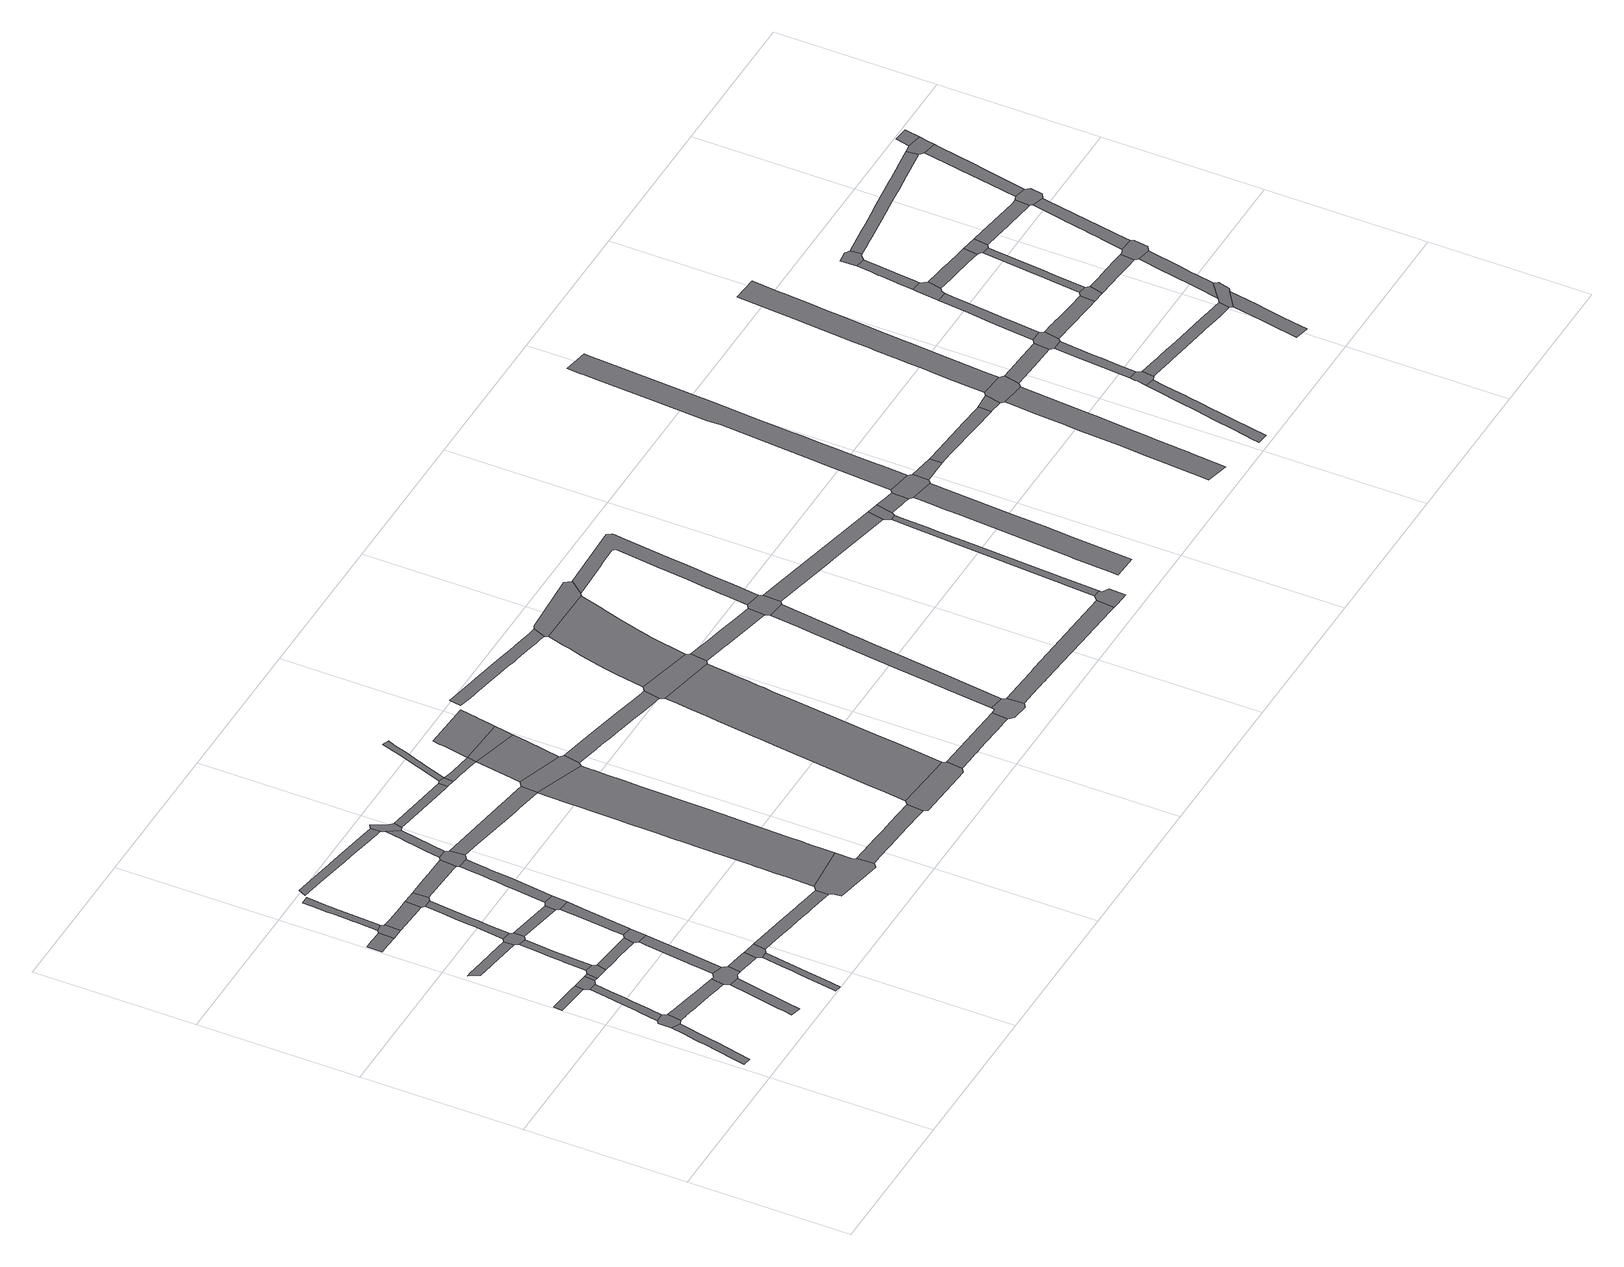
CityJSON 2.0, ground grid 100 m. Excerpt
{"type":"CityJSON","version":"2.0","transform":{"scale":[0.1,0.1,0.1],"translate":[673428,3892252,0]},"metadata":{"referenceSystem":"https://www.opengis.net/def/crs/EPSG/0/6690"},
"CityObjects":{
"road1":{"type":"Road","attributes":{"function":"9","usage":"9","RoadStructureAttribute.widthType":"3","RoadStructureAttribute.width":4.96,"RoadStructureAttribute.sectionType":"1"},"geometry":[{"type":"MultiSurface","lod":"1","boundaries":[[[0,1,2,3,4,5,6,7,8,9,10,11,12,13]]]}]},
"road2":{"type":"Road","attributes":{"function":"9","usage":"9","RoadStructureAttribute.widthType":"9","RoadStructureAttribute.width":-9999,"RoadStructureAttribute.sectionType":"9"},"geometry":[{"type":"MultiSurface","lod":"1","boundaries":[[[14,15,16,17,18,0,13]]]}]},
"road3":{"type":"Road","attributes":{"function":"9","usage":"9","RoadStructureAttribute.widthType":"3","RoadStructureAttribute.width":5.63,"RoadStructureAttribute.sectionType":"1"},"geometry":[{"type":"MultiSurface","lod":"1","boundaries":[[[19,20,21,22,23,24,25,26,27,28]]]}]},
"road4":{"type":"Road","attributes":{"function":"9","usage":"9","RoadStructureAttribute.widthType":"3","RoadStructureAttribute.width":4.64,"RoadStructureAttribute.sectionType":"1"},"geometry":[{"type":"MultiSurface","lod":"1","boundaries":[[[29,30,31,32,33,34,17,16,35,36,37,38,39,40,41]]]}]},
"road5":{"type":"Road","attributes":{"function":"9","usage":"9","RoadStructureAttribute.widthType":"2","RoadStructureAttribute.width":7.92,"RoadStructureAttribute.sectionType":"1"},"geometry":[{"type":"MultiSurface","lod":"1","boundaries":[[[42,43,44,45,46,47,48,49,50,15,14,51,52,53,54,55,56,57,58,59,60]]]}]},
"road6":{"type":"Road","attributes":{"function":"9","usage":"9","RoadStructureAttribute.widthType":"9","RoadStructureAttribute.width":-9999,"RoadStructureAttribute.sectionType":"9"},"geometry":[{"type":"MultiSurface","lod":"1","boundaries":[[[61,62,23,22,29,41,63]]]}]},
"road7":{"type":"Road","attributes":{"function":"9","usage":"9","RoadStructureAttribute.widthType":"3","RoadStructureAttribute.width":5.63,"RoadStructureAttribute.sectionType":"1"},"geometry":[{"type":"MultiSurface","lod":"1","boundaries":[[[64,65,61,63]]]}]},
"road8":{"type":"Road","attributes":{"function":"9","usage":"9","RoadStructureAttribute.widthType":"2","RoadStructureAttribute.width":7.69,"RoadStructureAttribute.sectionType":"1"},"geometry":[{"type":"MultiSurface","lod":"1","boundaries":[[[66,67,68,69,70,71,72,73,74,75,76,77,78,79,80]]]}]},
"road9":{"type":"Road","attributes":{"function":"9","usage":"9","RoadStructureAttribute.widthType":"3","RoadStructureAttribute.width":5.82,"RoadStructureAttribute.sectionType":"1"},"geometry":[{"type":"MultiSurface","lod":"1","boundaries":[[[81,82,83,84,85,86,87,88,89,90,91]]]}]},
"road10":{"type":"Road","attributes":{"function":"9","usage":"9","RoadStructureAttribute.widthType":"9","RoadStructureAttribute.width":-9999,"RoadStructureAttribute.sectionType":"9"},"geometry":[{"type":"MultiSurface","lod":"1","boundaries":[[[92,93,94,65,64,95,96]]]}]},
"road11":{"type":"Road","attributes":{"function":"9","usage":"9","RoadStructureAttribute.widthType":"2","RoadStructureAttribute.width":9.56,"RoadStructureAttribute.sectionType":"1"},"geometry":[{"type":"MultiSurface","lod":"1","boundaries":[[[97,98,99,100,101,102,103,104,105]]]}]},
"road12":{"type":"Road","attributes":{"function":"9","usage":"9","RoadStructureAttribute.widthType":"9","RoadStructureAttribute.width":-9999,"RoadStructureAttribute.sectionType":"9"},"geometry":[{"type":"MultiSurface","lod":"1","boundaries":[[[106,107,108,109,110,60,59,74,73,111,112]]]}]},
"road13":{"type":"Road","attributes":{"function":"9","usage":"9","RoadStructureAttribute.widthType":"3","RoadStructureAttribute.width":4.36,"RoadStructureAttribute.sectionType":"1"},"geometry":[{"type":"MultiSurface","lod":"1","boundaries":[[[113,114,115,116,117,118,94,93,119,120,121,122,123,124,125]]]}]},
"road14":{"type":"Road","attributes":{"function":"9","usage":"9","RoadStructureAttribute.widthType":"9","RoadStructureAttribute.width":-9999,"RoadStructureAttribute.sectionType":"9"},"geometry":[{"type":"MultiSurface","lod":"1","boundaries":[[[104,126,127,128,129,130,105]]]}]},
"road15":{"type":"Road","attributes":{"function":"9","usage":"9","RoadStructureAttribute.widthType":"3","RoadStructureAttribute.width":5.63,"RoadStructureAttribute.sectionType":"1"},"geometry":[{"type":"MultiSurface","lod":"1","boundaries":[[[131,132,133,134,135,92,96]]]}]},
"road16":{"type":"Road","attributes":{"function":"9","usage":"9","RoadStructureAttribute.widthType":"4","RoadStructureAttribute.width":3.72,"RoadStructureAttribute.sectionType":"1"},"geometry":[{"type":"MultiSurface","lod":"1","boundaries":[[[136,137,138,139,140,141,142,143,144,145,146]]]}]},
"road17":{"type":"Road","attributes":{"function":"9","usage":"9","RoadStructureAttribute.widthType":"9","RoadStructureAttribute.width":-9999,"RoadStructureAttribute.sectionType":"9"},"geometry":[{"type":"MultiSurface","lod":"1","boundaries":[[[86,85,125,124,147,148,149,150]]]}]},
"road18":{"type":"Road","attributes":{"function":"9","usage":"9","RoadStructureAttribute.widthType":"2","RoadStructureAttribute.width":7.92,"RoadStructureAttribute.sectionType":"1"},"geometry":[{"type":"MultiSurface","lod":"1","boundaries":[[[151,152,153,154,155,156,106,112]]]}]},
"road19":{"type":"Road","attributes":{"function":"9","usage":"9","RoadStructureAttribute.widthType":"2","RoadStructureAttribute.width":6.78,"RoadStructureAttribute.sectionType":"1"},"geometry":[{"type":"MultiSurface","lod":"1","boundaries":[[[108,157,158,159,160,161,162,163,164,165,166,167,109]]]}]},
"road20":{"type":"Road","attributes":{"function":"9","usage":"9","RoadStructureAttribute.widthType":"3","RoadStructureAttribute.width":4.05,"RoadStructureAttribute.sectionType":"1"},"geometry":[{"type":"MultiSurface","lod":"1","boundaries":[[[168,169,170,171,172,173,174,175,176,177,178,179,180,130,129]]]}]},
"road21":{"type":"Road","attributes":{"function":"9","usage":"9","RoadStructureAttribute.widthType":"2","RoadStructureAttribute.width":9.56,"RoadStructureAttribute.sectionType":"1"},"geometry":[{"type":"MultiSurface","lod":"1","boundaries":[[[181,182,183,128,127,184,185]]]}]},
"road22":{"type":"Road","attributes":{"function":"9","usage":"9","RoadStructureAttribute.widthType":"3","RoadStructureAttribute.width":4.66,"RoadStructureAttribute.sectionType":"1"},"geometry":[{"type":"MultiSurface","lod":"1","boundaries":[[[149,186,187,188,189,190,191,192,193,194,195,196,150]]]}]},
"road23":{"type":"Road","attributes":{"function":"9","usage":"9","RoadStructureAttribute.widthType":"9","RoadStructureAttribute.width":-9999,"RoadStructureAttribute.sectionType":"9"},"geometry":[{"type":"MultiSurface","lod":"1","boundaries":[[[145,197,198,199,155,154,146]]]}]},
"road24":{"type":"Road","attributes":{"function":"9","usage":"9","RoadStructureAttribute.widthType":"9","RoadStructureAttribute.width":-9999,"RoadStructureAttribute.sectionType":"9"},"geometry":[{"type":"MultiSurface","lod":"1","boundaries":[[[200,135,134,160,159,201,202]]]}]},
"road25":{"type":"Road","attributes":{"function":"9","usage":"9","RoadStructureAttribute.widthType":"3","RoadStructureAttribute.width":5.82,"RoadStructureAttribute.sectionType":"1"},"geometry":[{"type":"MultiSurface","lod":"1","boundaries":[[[203,148,147,204]]]}]},
"road26":{"type":"Road","attributes":{"function":"9","usage":"9","RoadStructureAttribute.widthType":"9","RoadStructureAttribute.width":-9999,"RoadStructureAttribute.sectionType":"9"},"geometry":[{"type":"MultiSurface","lod":"1","boundaries":[[[192,191,205,206,207,181,185]]]}]},
"road27":{"type":"Road","attributes":{"function":"9","usage":"9","RoadStructureAttribute.widthType":"2","RoadStructureAttribute.width":6.78,"RoadStructureAttribute.sectionType":"1"},"geometry":[{"type":"MultiSurface","lod":"1","boundaries":[[[208,209,210,211,212,213,214,215,216,200,202]]]}]},
"road28":{"type":"Road","attributes":{"function":"9","usage":"9","RoadStructureAttribute.widthType":"9","RoadStructureAttribute.width":-9999,"RoadStructureAttribute.sectionType":"9"},"geometry":[{"type":"MultiSurface","lod":"1","boundaries":[[[211,210,217,218,203,204]]]}]},
"road29":{"type":"Road","attributes":{"function":"9","usage":"9","RoadStructureAttribute.widthType":"2","RoadStructureAttribute.width":7.92,"RoadStructureAttribute.sectionType":"1"},"geometry":[{"type":"MultiSurface","lod":"1","boundaries":[[[219,220,221,222,223,224,225,226,227,228,229,230,231,232,233,234,235,236,237,238,239,240,241,242,198,197]]]}]},
"road30":{"type":"Road","attributes":{"function":"9","usage":"9","RoadStructureAttribute.widthType":"2","RoadStructureAttribute.width":9.56,"RoadStructureAttribute.sectionType":"1"},"geometry":[{"type":"MultiSurface","lod":"1","boundaries":[[[243,244,245,246,247,248,206,205,249,250,251,252]]]}]},
"road31":{"type":"Road","attributes":{"function":"9","usage":"9","RoadStructureAttribute.widthType":"2","RoadStructureAttribute.width":6.78,"RoadStructureAttribute.sectionType":"1"},"geometry":[{"type":"MultiSurface","lod":"1","boundaries":[[[253,254,255,256,257,258,259,260,261,262,263,264,265,266,267,268,269,218,217]]]}]},
"road32":{"type":"Road","attributes":{"function":"9","usage":"9","RoadStructureAttribute.widthType":"3","RoadStructureAttribute.width":5.61,"RoadStructureAttribute.sectionType":"1"},"geometry":[{"type":"MultiSurface","lod":"1","boundaries":[[[270,271,272,273,274,275,276,277,278,279,280,281,282,283,284,285,286]]]}]},
"road33":{"type":"Road","attributes":{"function":"9","usage":"9","RoadStructureAttribute.widthType":"9","RoadStructureAttribute.width":-9999,"RoadStructureAttribute.sectionType":"9"},"geometry":[{"type":"MultiSurface","lod":"1","boundaries":[[[287,288,243,252,259,258,289,290]]]}]},
"road34":{"type":"Road","attributes":{"function":"9","usage":"9","RoadStructureAttribute.widthType":"2","RoadStructureAttribute.width":6.21,"RoadStructureAttribute.sectionType":"1"},"geometry":[{"type":"MultiSurface","lod":"1","boundaries":[[[291,292,293,294,295,296,288,287,297,298,299]]]}]},
"road35":{"type":"Road","attributes":{"function":"9","usage":"9","RoadStructureAttribute.widthType":"9","RoadStructureAttribute.width":-9999,"RoadStructureAttribute.sectionType":"9"},"geometry":[{"type":"MultiSurface","lod":"1","boundaries":[[[298,300,301,302,303,270,286,304,299]]]}]},
"road36":{"type":"Road","attributes":{"function":"9","usage":"9","RoadStructureAttribute.widthType":"9","RoadStructureAttribute.width":-9999,"RoadStructureAttribute.sectionType":"9"},"geometry":[{"type":"MultiSurface","lod":"1","boundaries":[[[305,306,307,308,309,237,236,310,311,312,313]]]}]},
"road37":{"type":"Road","attributes":{"function":"9","usage":"9","RoadStructureAttribute.widthType":"2","RoadStructureAttribute.width":9.56,"RoadStructureAttribute.sectionType":"1"},"geometry":[{"type":"MultiSurface","lod":"1","boundaries":[[[314,315,316,317,318,319,320,321,322,323,324,325,290,289]]]}]},
"road38":{"type":"Road","attributes":{"function":"9","usage":"9","RoadStructureAttribute.widthType":"3","RoadStructureAttribute.width":5.17,"RoadStructureAttribute.sectionType":"1"},"geometry":[{"type":"MultiSurface","lod":"1","boundaries":[[[326,327,328,329,330,331,301,300]]]}]},
"road39":{"type":"Road","attributes":{"function":"9","usage":"2","RoadStructureAttribute.widthType":"1","RoadStructureAttribute.width":31.4,"RoadStructureAttribute.sectionType":"1"},"geometry":[{"type":"MultiSurface","lod":"1","boundaries":[[[332,333,334,335,336,337,338,339,340,341,342,343,344,345,346,347,348,349,350,308,307,351,352,353,354,355,356,357,358,359,360,361,362,363,364,365,366,367,368,369,370,321]]]}]},
"road40":{"type":"Road","attributes":{"function":"9","usage":"9","RoadStructureAttribute.widthType":"2","RoadStructureAttribute.width":8.46,"RoadStructureAttribute.sectionType":"1"},"geometry":[{"type":"MultiSurface","lod":"1","boundaries":[[[371,372,373,374,375,376,305,313,377,378,379,380,381,382,383,384,385,386]]]}]},
"road41":{"type":"Road","attributes":{"function":"9","usage":"9","RoadStructureAttribute.widthType":"9","RoadStructureAttribute.width":-9999,"RoadStructureAttribute.sectionType":"9"},"geometry":[{"type":"MultiSurface","lod":"1","boundaries":[[[387,388,329,328,389]]]}]},
"road42":{"type":"Road","attributes":{"function":"9","usage":"9","RoadStructureAttribute.widthType":"3","RoadStructureAttribute.width":5.17,"RoadStructureAttribute.sectionType":"1"},"geometry":[{"type":"MultiSurface","lod":"1","boundaries":[[[390,391,392,393,387,389,394,395,396,397,398,399,400,401]]]}]},
"road43":{"type":"Road","attributes":{"function":"9","usage":"9","RoadStructureAttribute.widthType":"4","RoadStructureAttribute.width":3.55,"RoadStructureAttribute.sectionType":"1"},"geometry":[{"type":"MultiSurface","lod":"1","boundaries":[[[402,403,388,387,404,405,406,407,408,409,410,411,412,413,414,415,416,417,418,419]]]}]},
"road44":{"type":"Road","attributes":{"function":"9","usage":"9","RoadStructureAttribute.widthType":"9","RoadStructureAttribute.width":-9999,"RoadStructureAttribute.sectionType":"9"},"geometry":[{"type":"MultiSurface","lod":"1","boundaries":[[[420,421,322,321,370,422,423]]]}]},
"road45":{"type":"Road","attributes":{"function":"9","usage":"2","RoadStructureAttribute.widthType":"1","RoadStructureAttribute.width":31.4,"RoadStructureAttribute.sectionType":"1"},"geometry":[{"type":"MultiSurface","lod":"1","boundaries":[[[420,424,425,426,399,427,428,421]]]}]},
"road46":{"type":"Road","attributes":{"function":"9","usage":"9","RoadStructureAttribute.widthType":"9","RoadStructureAttribute.width":-9999,"RoadStructureAttribute.sectionType":"9"},"geometry":[{"type":"MultiSurface","lod":"1","boundaries":[[[429,430,431,432,400,399,426]]]}]},
"road47":{"type":"Road","attributes":{"function":"9","usage":"2","RoadStructureAttribute.widthType":"1","RoadStructureAttribute.width":31.4,"RoadStructureAttribute.sectionType":"1"},"geometry":[{"type":"MultiSurface","lod":"1","boundaries":[[[433,434,435,436,437,400,432,438,439,440,441,442]]]}]},
"road48":{"type":"Road","attributes":{"function":"9","usage":"9","RoadStructureAttribute.widthType":"9","RoadStructureAttribute.width":-9999,"RoadStructureAttribute.sectionType":"9"},"geometry":[{"type":"MultiSurface","lod":"1","boundaries":[[[443,444,445,371,386,446,447,448]]]}]},
"road49":{"type":"Road","attributes":{"function":"9","usage":"9","RoadStructureAttribute.widthType":"2","RoadStructureAttribute.width":9.12,"RoadStructureAttribute.sectionType":"1"},"geometry":[{"type":"MultiSurface","lod":"1","boundaries":[[[422,449,450,451,452,453,454,455,456,457,458,459,460,461,462,463,464,465,423]]]}]},
"road50":{"type":"Road","attributes":{"function":"9","usage":"9","RoadStructureAttribute.widthType":"1","RoadStructureAttribute.width":37.35,"RoadStructureAttribute.sectionType":"1"},"geometry":[{"type":"MultiSurface","lod":"1","boundaries":[[[466,467,468,469,470,471,472,473,474,475,476,477,478,479,480,481,482,483,484,485,486,487,488,489,490,491,492,493,494,445,444]]]}]},
"road51":{"type":"Road","attributes":{"function":"9","usage":"9","RoadStructureAttribute.widthType":"2","RoadStructureAttribute.width":8.38,"RoadStructureAttribute.sectionType":"1"},"geometry":[{"type":"MultiSurface","lod":"1","boundaries":[[[495,496,443,448,497,498,499,500,501,502,503,504,505]]]}]},
"road52":{"type":"Road","attributes":{"function":"9","usage":"9","RoadStructureAttribute.widthType":"2","RoadStructureAttribute.width":7.15,"RoadStructureAttribute.sectionType":"1"},"geometry":[{"type":"MultiSurface","lod":"1","boundaries":[[[506,507,508,509,510,511,512,513,514,515,516,517,518,519,520,521,522,523,524,525,526,527,528,529,530]]]}]},
"road53":{"type":"Road","attributes":{"function":"9","usage":"9","RoadStructureAttribute.widthType":"9","RoadStructureAttribute.width":-9999,"RoadStructureAttribute.sectionType":"9"},"geometry":[{"type":"MultiSurface","lod":"1","boundaries":[[[458,457,482,481,531,532,533,534]]]}]},
"road54":{"type":"Road","attributes":{"function":"9","usage":"9","RoadStructureAttribute.widthType":"9","RoadStructureAttribute.width":-9999,"RoadStructureAttribute.sectionType":"9"},"geometry":[{"type":"MultiSurface","lod":"1","boundaries":[[[535,536,537,538,539,540,541,495,505]]]}]},
"road55":{"type":"Road","attributes":{"function":"9","usage":"9","RoadStructureAttribute.widthType":"1","RoadStructureAttribute.width":37.35,"RoadStructureAttribute.sectionType":"1"},"geometry":[{"type":"MultiSurface","lod":"1","boundaries":[[[533,542,543,544,545,546,547,548,549,550,551,552,553,554,555,556,557,558,559,560,561,562,534]]]}]},
"road56":{"type":"Road","attributes":{"function":"9","usage":"9","RoadStructureAttribute.widthType":"2","RoadStructureAttribute.width":10.17,"RoadStructureAttribute.sectionType":"1"},"geometry":[{"type":"MultiSurface","lod":"1","boundaries":[[[563,564,565,566,567,568,540,539,569,570,571,572,573,574,575,576]]]}]},
"road57":{"type":"Road","attributes":{"function":"9","usage":"9","RoadStructureAttribute.widthType":"2","RoadStructureAttribute.width":8.53,"RoadStructureAttribute.sectionType":"1"},"geometry":[{"type":"MultiSurface","lod":"1","boundaries":[[[531,577,578,579,580,581,582,583,584,585,586,587,588,532]]]}]},
"road58":{"type":"Road","attributes":{"function":"9","usage":"9","RoadStructureAttribute.widthType":"9","RoadStructureAttribute.width":-9999,"RoadStructureAttribute.sectionType":"9"},"geometry":[{"type":"MultiSurface","lod":"1","boundaries":[[[554,589,590,591,592,530,529,555]]]}]},
"road59":{"type":"Road","attributes":{"function":"9","usage":"9","RoadStructureAttribute.widthType":"2","RoadStructureAttribute.width":10.03,"RoadStructureAttribute.sectionType":"1"},"geometry":[{"type":"MultiSurface","lod":"1","boundaries":[[[593,594,595,596,538,537,597,598,599,600,601,602,603,604,605,606,607,608]]]}]},
"road60":{"type":"Road","attributes":{"function":"9","usage":"9","RoadStructureAttribute.widthType":"9","RoadStructureAttribute.width":-9999,"RoadStructureAttribute.sectionType":"9"},"geometry":[{"type":"MultiSurface","lod":"1","boundaries":[[[609,582,581,576,575,610,611,612]]]}]},
"road61":{"type":"Road","attributes":{"function":"9","usage":"9","RoadStructureAttribute.widthType":"2","RoadStructureAttribute.width":10.17,"RoadStructureAttribute.sectionType":"1"},"geometry":[{"type":"MultiSurface","lod":"1","boundaries":[[[613,614,615,616,617,618,619,620,590,589,621,622,623,624,625,626,627,628,629,630,631,632,633,634,609,612]]]}]},
"road62":{"type":"Road","attributes":{"function":"9","usage":"9","RoadStructureAttribute.widthType":"9","RoadStructureAttribute.width":-9999,"RoadStructureAttribute.sectionType":"9"},"geometry":[{"type":"MultiSurface","lod":"1","boundaries":[[[608,607,635,636,637,638,639,640]]]}]},
"road63":{"type":"Road","attributes":{"function":"9","usage":"9","RoadStructureAttribute.widthType":"2","RoadStructureAttribute.width":9.87,"RoadStructureAttribute.sectionType":"1"},"geometry":[{"type":"MultiSurface","lod":"1","boundaries":[[[641,642,611,610,643,644,645,646]]]}]},
"road64":{"type":"Road","attributes":{"function":"9","usage":"9","RoadStructureAttribute.widthType":"3","RoadStructureAttribute.width":4.34,"RoadStructureAttribute.sectionType":"1"},"geometry":[{"type":"MultiSurface","lod":"1","boundaries":[[[647,648,649,640,639,650,651,652,653,654,655,656,657]]]}]},
"road65":{"type":"Road","attributes":{"function":"9","usage":"9","RoadStructureAttribute.widthType":"9","RoadStructureAttribute.width":-9999,"RoadStructureAttribute.sectionType":"9"},"geometry":[{"type":"MultiSurface","lod":"1","boundaries":[[[658,659,660,641,646,647,657]]]}]},
"road66":{"type":"Road","attributes":{"function":"9","usage":"9","RoadStructureAttribute.widthType":"1","RoadStructureAttribute.width":15.08,"RoadStructureAttribute.sectionType":"1"},"geometry":[{"type":"MultiSurface","lod":"1","boundaries":[[[661,662,663,664,665,666,667,668,669,670,671,672,673,674,675,676,677,678,679]]]}]},
"road67":{"type":"Road","attributes":{"function":"9","usage":"9","RoadStructureAttribute.widthType":"2","RoadStructureAttribute.width":9.87,"RoadStructureAttribute.sectionType":"1"},"geometry":[{"type":"MultiSurface","lod":"1","boundaries":[[[680,681,659,658,682,683,684,685]]]}]},
"road68":{"type":"Road","attributes":{"function":"9","usage":"9","RoadStructureAttribute.widthType":"9","RoadStructureAttribute.width":-9999,"RoadStructureAttribute.sectionType":"9"},"geometry":[{"type":"MultiSurface","lod":"1","boundaries":[[[686,687,688,689,680,685,669,668]]]}]},
"road69":{"type":"Road","attributes":{"function":"9","usage":"9","RoadStructureAttribute.widthType":"2","RoadStructureAttribute.width":7.18,"RoadStructureAttribute.sectionType":"1"},"geometry":[{"type":"MultiSurface","lod":"1","boundaries":[[[687,686,690,691]]]}]},
"road70":{"type":"Road","attributes":{"function":"9","usage":"9","RoadStructureAttribute.widthType":"1","RoadStructureAttribute.width":15.08,"RoadStructureAttribute.sectionType":"1"},"geometry":[{"type":"MultiSurface","lod":"1","boundaries":[[[692,693,694,695,696,697,698,699,700,701,702,703,704,705,706,707,708,709,710,711,712,713,714,715,716,717,689,688]]]}]},
"road71":{"type":"Road","attributes":{"function":"9","usage":"9","RoadStructureAttribute.widthType":"2","RoadStructureAttribute.width":7.18,"RoadStructureAttribute.sectionType":"7"},"geometry":[{"type":"MultiSurface","lod":"1","boundaries":[[[690,718,719,720,721,722,723,724,725,726,727,691]]]}]},
"road72":{"type":"Road","attributes":{"function":"9","usage":"9","RoadStructureAttribute.widthType":"1","RoadStructureAttribute.width":15.41,"RoadStructureAttribute.sectionType":"1"},"geometry":[{"type":"MultiSurface","lod":"1","boundaries":[[[728,729,730,731,732,733,734,735,736,737,738,739,740,741,742,743,744,745,746,747,748,749,750,751,752,753,754,755]]]}]},
"road73":{"type":"Road","attributes":{"function":"9","usage":"9","RoadStructureAttribute.widthType":"2","RoadStructureAttribute.width":7.18,"RoadStructureAttribute.sectionType":"1"},"geometry":[{"type":"MultiSurface","lod":"1","boundaries":[[[756,757,723,722]]]}]},
"road74":{"type":"Road","attributes":{"function":"9","usage":"9","RoadStructureAttribute.widthType":"9","RoadStructureAttribute.width":-9999,"RoadStructureAttribute.sectionType":"9"},"geometry":[{"type":"MultiSurface","lod":"1","boundaries":[[[756,742,741,758,759,760,761,757]]]}]},
"road75":{"type":"Road","attributes":{"function":"9","usage":"9","RoadStructureAttribute.widthType":"2","RoadStructureAttribute.width":6.27,"RoadStructureAttribute.sectionType":"1"},"geometry":[{"type":"MultiSurface","lod":"1","boundaries":[[[762,763,764,765,766,767,768,769,770,771,772,773,774,775,776,777,778,779,780,781]]]}]},
"road76":{"type":"Road","attributes":{"function":"9","usage":"9","RoadStructureAttribute.widthType":"9","RoadStructureAttribute.width":-9999,"RoadStructureAttribute.sectionType":"9"},"geometry":[{"type":"MultiSurface","lod":"1","boundaries":[[[780,782,783,784,785,786,787,781]]]}]},
"road77":{"type":"Road","attributes":{"function":"9","usage":"9","RoadStructureAttribute.widthType":"2","RoadStructureAttribute.width":10.85,"RoadStructureAttribute.sectionType":"1"},"geometry":[{"type":"MultiSurface","lod":"1","boundaries":[[[788,789,790,791,759,758,792,793,794]]]}]},
"road78":{"type":"Road","attributes":{"function":"9","usage":"9","RoadStructureAttribute.widthType":"1","RoadStructureAttribute.width":15.41,"RoadStructureAttribute.sectionType":"1"},"geometry":[{"type":"MultiSurface","lod":"1","boundaries":[[[760,795,796,797,798,799,800,801,802,803,804,805,806,807,808,809,810,811,812,813,814,815,816,817,818,819,820,821,822,823,761]]]}]},
"road79":{"type":"Road","attributes":{"function":"9","usage":"9","RoadStructureAttribute.widthType":"2","RoadStructureAttribute.width":6.27,"RoadStructureAttribute.sectionType":"1"},"geometry":[{"type":"MultiSurface","lod":"1","boundaries":[[[824,825,826,785,784,827,828,829,830,831,832]]]}]},
"road80":{"type":"Road","attributes":{"function":"9","usage":"9","RoadStructureAttribute.widthType":"9","RoadStructureAttribute.width":-9999,"RoadStructureAttribute.sectionType":"9"},"geometry":[{"type":"MultiSurface","lod":"1","boundaries":[[[833,834,835,794,793,832,831,836]]]}]},
"road81":{"type":"Road","attributes":{"function":"9","usage":"9","RoadStructureAttribute.widthType":"2","RoadStructureAttribute.width":6.66,"RoadStructureAttribute.sectionType":"1"},"geometry":[{"type":"MultiSurface","lod":"1","boundaries":[[[782,837,838,839,840,841,842,843,844,845,846,847,848,849,850,851,852,853,854,855,856,783]]]}]},
"road82":{"type":"Road","attributes":{"function":"9","usage":"9","RoadStructureAttribute.widthType":"2","RoadStructureAttribute.width":6.93,"RoadStructureAttribute.sectionType":"1"},"geometry":[{"type":"MultiSurface","lod":"1","boundaries":[[[857,858,859,860,861,862,835,834,863,864,865,866,867,868,869,870,871]]]}]},
"road83":{"type":"Road","attributes":{"function":"9","usage":"9","RoadStructureAttribute.widthType":"2","RoadStructureAttribute.width":10.85,"RoadStructureAttribute.sectionType":"1"},"geometry":[{"type":"MultiSurface","lod":"1","boundaries":[[[872,873,874,875,876,877,878,879,833,836,880,881,882,883,884,885,886]]]}]},
"road84":{"type":"Road","attributes":{"function":"9","usage":"9","RoadStructureAttribute.widthType":"9","RoadStructureAttribute.width":-9999,"RoadStructureAttribute.sectionType":"9"},"geometry":[{"type":"MultiSurface","lod":"1","boundaries":[[[887,888,889,890,857,871,891,892,893,894]]]}]},
"road85":{"type":"Road","attributes":{"function":"9","usage":"9","RoadStructureAttribute.widthType":"2","RoadStructureAttribute.width":6.93,"RoadStructureAttribute.sectionType":"1"},"geometry":[{"type":"MultiSurface","lod":"1","boundaries":[[[895,896,897,898,899,900,901,902,903,904,905,906,887,894]]]}]},
"road86":{"type":"Road","attributes":{"function":"9","usage":"9","RoadStructureAttribute.widthType":"2","RoadStructureAttribute.width":8.21,"RoadStructureAttribute.sectionType":"1"},"geometry":[{"type":"MultiSurface","lod":"1","boundaries":[[[907,908,909,910,911,912,913,914,915,916,917]]]}]},
"road87":{"type":"Road","attributes":{"function":"9","usage":"9","RoadStructureAttribute.widthType":"9","RoadStructureAttribute.width":-9999,"RoadStructureAttribute.sectionType":"9"},"geometry":[{"type":"MultiSurface","lod":"1","boundaries":[[[872,886,918,919,920,921]]]}]},
"road88":{"type":"Road","attributes":{"function":"9","usage":"9","RoadStructureAttribute.widthType":"9","RoadStructureAttribute.width":-9999,"RoadStructureAttribute.sectionType":"9"},"geometry":[{"type":"MultiSurface","lod":"1","boundaries":[[[922,901,900,923,924,925,926,927]]]}]},
"road89":{"type":"Road","attributes":{"function":"9","usage":"9","RoadStructureAttribute.widthType":"2","RoadStructureAttribute.width":8.09,"RoadStructureAttribute.sectionType":"1"},"geometry":[{"type":"MultiSurface","lod":"1","boundaries":[[[928,929,930,931,932,893,892,933,934,935,936,937,938]]]}]},
"road90":{"type":"Road","attributes":{"function":"9","usage":"9","RoadStructureAttribute.widthType":"9","RoadStructureAttribute.width":-9999,"RoadStructureAttribute.sectionType":"9"},"geometry":[{"type":"MultiSurface","lod":"1","boundaries":[[[939,940,941,942,943,846,845,917,916,944]]]}]},
"road91":{"type":"Road","attributes":{"function":"9","usage":"9","RoadStructureAttribute.widthType":"3","RoadStructureAttribute.width":4.55,"RoadStructureAttribute.sectionType":"1"},"geometry":[{"type":"MultiSurface","lod":"1","boundaries":[[[920,945,946,947,948,949,950,951,952,953,954,955,956,957,958,959,921]]]}]},
"road92":{"type":"Road","attributes":{"function":"9","usage":"9","RoadStructureAttribute.widthType":"2","RoadStructureAttribute.width":10.85,"RoadStructureAttribute.sectionType":"1"},"geometry":[{"type":"MultiSurface","lod":"1","boundaries":[[[918,960,961,962,963,964,965,966,967,968,919]]]}]},
"road93":{"type":"Road","attributes":{"function":"9","usage":"9","RoadStructureAttribute.widthType":"2","RoadStructureAttribute.width":8.21,"RoadStructureAttribute.sectionType":"1"},"geometry":[{"type":"MultiSurface","lod":"1","boundaries":[[[941,969,970,971,972,973,974,975,976,977,978,942]]]}]},
"road94":{"type":"Road","attributes":{"function":"9","usage":"9","RoadStructureAttribute.widthType":"9","RoadStructureAttribute.width":-9999,"RoadStructureAttribute.sectionType":"9"},"geometry":[{"type":"MultiSurface","lod":"1","boundaries":[[[979,938,937,980,954,953,981]]]}]},
"road95":{"type":"Road","attributes":{"function":"9","usage":"9","RoadStructureAttribute.widthType":"9","RoadStructureAttribute.width":-9999,"RoadStructureAttribute.sectionType":"9"},"geometry":[{"type":"MultiSurface","lod":"1","boundaries":[[[982,983,984,985,964,963,973,972,986,987]]]}]},
"road96":{"type":"Road","attributes":{"function":"9","usage":"9","RoadStructureAttribute.widthType":"2","RoadStructureAttribute.width":8.09,"RoadStructureAttribute.sectionType":"1"},"geometry":[{"type":"MultiSurface","lod":"1","boundaries":[[[988,989,990,979,981,991,992,993,994,995,996]]]}]},
"road97":{"type":"Road","attributes":{"function":"9","usage":"9","RoadStructureAttribute.widthType":"2","RoadStructureAttribute.width":7.36,"RoadStructureAttribute.sectionType":"1"},"geometry":[{"type":"MultiSurface","lod":"1","boundaries":[[[997,998,999,1000,1001,1002,1003,1004,1005,1006,1007,1008,1009,1010,1011,1012,1013,1014,1015,1016,1017,1018,1019,1020,1021,1022,925,924]]]}]},
"road98":{"type":"Road","attributes":{"function":"9","usage":"9","RoadStructureAttribute.widthType":"2","RoadStructureAttribute.width":8.5,"RoadStructureAttribute.sectionType":"1"},"geometry":[{"type":"MultiSurface","lod":"1","boundaries":[[[1023,1024,1025,1026,1027,1028,1029,1030,1031,1032,1033,1034,1035,984,983]]]}]},
"road99":{"type":"Road","attributes":{"function":"9","usage":"9","RoadStructureAttribute.widthType":"9","RoadStructureAttribute.width":-9999,"RoadStructureAttribute.sectionType":"9"},"geometry":[{"type":"MultiSurface","lod":"1","boundaries":[[[995,1026,1025,1036,1037,1038,1039,996]]]}]},
"road100":{"type":"Road","attributes":{"function":"9","usage":"9","RoadStructureAttribute.widthType":"2","RoadStructureAttribute.width":8.5,"RoadStructureAttribute.sectionType":"1"},"geometry":[{"type":"MultiSurface","lod":"1","boundaries":[[[1040,1041,1042,1043,1039,1038,1044,1045,1046,1047,1048]]]}]},
"road101":{"type":"Road","attributes":{"function":"9","usage":"9","RoadStructureAttribute.widthType":"9","RoadStructureAttribute.width":-9999,"RoadStructureAttribute.sectionType":"9"},"geometry":[{"type":"MultiSurface","lod":"1","boundaries":[[[1049,1050,1051,1012,1011,1040,1048]]]}]},
"road102":{"type":"Road","attributes":{"function":"9","usage":"9","RoadStructureAttribute.widthType":"2","RoadStructureAttribute.width":8.5,"RoadStructureAttribute.sectionType":"1"},"geometry":[{"type":"MultiSurface","lod":"1","boundaries":[[[1051,1050,1052,1053]]]}]}
},
"vertices":[
[144,669,0],[126,583,0],[110,507,0],[103,473,0],[98,448,0],[78,355,0],[56,249,0],[41,174,0],[95,167,0],[112,246,0],[129,330,0],[138,370,0],[156,461,0],[194,643,0],
[220,653,0],[234,739,0],[218,767,0],[161,764,0],[144,750,0],
[77,1263,0],[117,1258,0],[159,1253,0],[219,1246,0],[226,1301,0],[194,1305,0],[138,1311,0],[81,1318,0],[15,1325,0],[9,1271,0],
[237,1215,0],[219,1105,0],[201,992,0],[188,909,0],[184,885,0],[162,765,0],[232,851,0],[242,916,0],[249,963,0],[257,1011,0],[265,1063,0],[272,1110,0],[288,1210,0],
[572,670,0],[487,687,0],[471,691,0],[450,695,0],[412,703,0],[366,712,0],[323,721,0],[285,729,0],[267,733,0],[266,645,0],[272,644,0],[325,634,0],[327,634,0],[400,620,0],[494,603,0],[535,596,0],[551,593,0],[599,584,0],[615,661,0],
[323,1290,0],[262,1297,0],[315,1226,0],
[339,1223,0],[347,1288,0],
[600,116,0],[618,208,0],[625,243,0],[637,303,0],[644,339,0],[647,355,0],[657,409,0],[682,536,0],[616,546,0],[595,429,0],[571,306,0],[559,244,0],[553,217,0],[547,183,0],[537,134,0],
[96,1799,0],[107,1797,0],[190,1786,0],[293,1772,0],[389,1755,0],[387,1819,0],[270,1834,0],[168,1848,0],[68,1861,0],[41,1864,0],[75,1801,0],
[440,1274,0],[423,1296,0],[371,1305,0],[374,1219,0],[423,1213,0],
[119,2463,0],[91,2464,0],[82,2464,0],[66,2465,0],[16,2466,0],[13,2372,0],[77,2370,0],[146,2367,0],[150,2462,0],
[753,629,0],[739,646,0],[729,658,0],[658,678,0],[633,657,0],[707,553,0],[740,549,0],
[397,1624,0],[390,1531,0],[387,1498,0],[384,1462,0],[382,1442,0],[377,1374,0],[428,1374,0],[429,1384,0],[436,1484,0],[439,1537,0],[446,1632,0],[457,1722,0],[406,1734,0],
[193,2365,0],[221,2364,0],[225,2464,0],[212,2481,0],[168,2477,0],
[490,1205,0],[569,1196,0],[628,1189,0],[699,1180,0],[713,1246,0],
[885,365,0],[874,297,0],[866,249,0],[851,156,0],[836,68,0],[827,11,0],[869,4,0],[886,111,0],[904,229,0],[945,497,0],[906,497,0],
[481,1741,0],[482,1803,0],[468,1822,0],[410,1832,0],
[790,542,0],[803,540,0],[839,533,0],[885,525,0],[899,605,0],[845,614,0],
[759,909,0],[774,1040,0],[787,1148,0],[720,1156,0],[716,1127,0],[714,1115,0],[703,1024,0],[685,887,0],[679,839,0],[677,828,0],[667,746,0],
[220,2634,0],[227,2750,0],[230,2796,0],[230,2807,0],[243,2949,0],[193,2949,0],[189,2885,0],[184,2787,0],[183,2767,0],[183,2764,0],[177,2654,0],[176,2632,0],[175,2610,0],
[455,2454,0],[390,2455,0],[280,2458,0],[411,2356,0],[450,2355,0],
[474,1905,0],[480,1963,0],[487,2028,0],[492,2071,0],[498,2133,0],[519,2336,0],[466,2335,0],[455,2226,0],[444,2120,0],[437,2048,0],[435,2027,0],
[971,515,0],[984,590,0],[915,602,0],
[735,1260,0],[791,1186,0],[799,1252,0],
[763,1754,0],[761,1689,0],
[542,2354,0],[539,2451,0],[503,2452,0],
[801,1266,0],[834,1543,0],[848,1660,0],[775,1669,0],[761,1506,0],[753,1429,0],[747,1380,0],[742,1326,0],[739,1298,0],
[859,1758,0],[791,1766,0],
[988,513,0],[998,511,0],[1010,509,0],[1029,506,0],[1074,498,0],[1086,496,0],[1137,487,0],[1172,481,0],[1217,473,0],[1261,466,0],[1301,459,0],[1350,450,0],[1356,449,0],[1389,444,0],[1400,442,0],[1458,432,0],[1494,426,0],[1548,417,0],[1548,495,0],[1485,506,0],[1437,514,0],[1398,521,0],[1369,525,0],[1256,545,0],
[857,2442,0],[771,2445,0],[723,2446,0],[668,2448,0],[614,2449,0],[562,2451,0],[622,2352,0],[693,2349,0],[819,2345,0],[848,2341,0],
[871,1858,0],[893,2037,0],[907,2161,0],[910,2187,0],[922,2281,0],[926,2317,0],[858,2325,0],[849,2246,0],[845,2214,0],[841,2179,0],[834,2123,0],[830,2086,0],[823,2032,0],[820,2007,0],[817,1982,0],[810,1920,0],[802,1851,0],
[930,2903,0],[634,2954,0],[598,2960,0],[554,2967,0],[514,2974,0],[456,2984,0],[281,3013,0],[258,2965,0],[397,2940,0],[562,2910,0],[608,2902,0],[666,2892,0],[792,2869,0],[842,2860,0],[887,2852,0],[890,2851,0],[929,2844,0],
[936,2454,0],[877,2454,0],[958,2339,0],[951,2432,0],
[931,2747,0],[925,2717,0],[918,2681,0],[917,2674,0],[908,2625,0],[894,2549,0],[951,2544,0],[986,2747,0],[944,2818,0],
[1012,2755,0],[1026,2807,0],[1007,2826,0],[955,2921,0],[942,2820,0],
[1893,418,0],[1877,435,0],[1880,542,0],[1575,517,0],[1563,507,0],[1564,398,0],[1567,347,0],[1869,290,0],[1897,313,0],
[1072,2320,0],[1239,2291,0],[1267,2286,0],[1317,2277,0],[1411,2261,0],[1447,2255,0],[1609,2227,0],[1612,2226,0],[1620,2332,0],[1587,2337,0],[1475,2354,0],[1445,2358,0],
[1045,2750,0],[1415,2693,0],[1437,2689,0],[1441,2745,0],[1343,2760,0],[1067,2801,0],
[1612,2223,0],[1608,2053,0],[1606,1938,0],[1605,1914,0],[1601,1729,0],[1599,1650,0],[1598,1564,0],[1596,1491,0],[1594,1394,0],[1592,1310,0],[1591,1239,0],[1589,1155,0],[1588,1131,0],[1588,1089,0],[1584,914,0],[1583,873,0],[1582,834,0],[1580,755,0],[1579,686,0],[1882,626,0],[1884,694,0],[1886,760,0],[1888,838,0],[1896,1133,0],[1899,1237,0],[1903,1373,0],[1906,1484,0],[1907,1539,0],[1908,1574,0],[1909,1620,0],[1910,1666,0],[1912,1704,0],[1913,1759,0],[1913,1760,0],[1916,1854,0],[1918,1959,0],[1921,2044,0],[1921,2059,0],[1923,2117,0],
[2429,380,0],[2344,386,0],[2319,388,0],[2205,396,0],[2172,398,0],[2090,404,0],[1961,313,0],[2144,298,0],[2157,297,0],[2209,293,0],[2236,291,0],[2262,289,0],[2290,287,0],[2336,283,0],[2381,280,0],[2418,277,0],
[1496,2738,0],[1459,2751,0],[1492,2681,0],
[1642,2712,0],[1572,2723,0],[1529,2732,0],[1499,2738,0],[1503,2679,0],[1553,2672,0],[1602,2664,0],[1616,2662,0],[1694,2645,0],[1697,2645,0],[1708,2703,0],[1705,2703,0],
[1602,3167,0],[1563,3044,0],[1503,2760,0],[1519,2807,0],[1525,2823,0],[1547,2887,0],[1558,2916,0],[1561,2925,0],[1570,2953,0],[1573,2961,0],[1576,2969,0],[1591,3011,0],[1601,3041,0],[1616,3083,0],[1627,3116,0],[1630,3124,0],[1634,3134,0],[1641,3150,0],
[1939,2260,0],[1650,2351,0],[1943,2139,0],[1963,2242,0],
[1958,2369,0],[1977,2475,0],[1993,2569,0],[1696,2642,0],[1668,2454,0],
[1996,2583,0],[2000,2611,0],[2006,2645,0],[2014,2687,0],
[1742,2889,0],[1741,2881,0],[1735,2848,0],[1732,2835,0],[1709,2706,0],[2021,2729,0],[2035,2809,0],[2036,2812,0],[2055,2920,0],[1750,2934,0],
[2849,349,0],[2836,369,0],[2451,398,0],[2436,254,0],[2809,228,0],[2839,250,0],
[2087,2108,0],[2137,2098,0],[2216,2081,0],[2281,2067,0],[2310,2061,0],[2410,2040,0],[2495,2022,0],[2567,2007,0],[2629,1994,0],[2651,2097,0],[2631,2101,0],[2563,2115,0],[2507,2127,0],[2394,2151,0],[2173,2198,0],[2104,2212,0],[1983,2237,0],
[2857,553,0],[2861,591,0],[2875,706,0],[2886,805,0],[2944,1317,0],[2949,1355,0],[2952,1379,0],[2953,1394,0],[2962,1474,0],[2969,1529,0],[2973,1565,0],[2974,1573,0],[2979,1615,0],[2979,1622,0],[2988,1694,0],[3011,1895,0],[2646,1967,0],[2639,1910,0],[2627,1820,0],[2609,1673,0],[2603,1624,0],[2586,1488,0],[2575,1396,0],[2568,1341,0],[2555,1236,0],[2504,828,0],[2479,624,0],[2477,607,0],[2467,527,0],
[3337,318,0],[3064,335,0],[2913,245,0],[2980,241,0],[2999,239,0],[3035,237,0],[3104,233,0],[3196,227,0],[3216,225,0],[3292,220,0],[3330,218,0],
[2811,2878,0],[2783,2883,0],[2737,2892,0],[2713,2896,0],[2637,2911,0],[2578,2922,0],[2472,2942,0],[2386,2958,0],[2331,2968,0],[2292,2976,0],[2103,3011,0],[2089,2936,0],[2173,2919,0],[2249,2905,0],[2360,2884,0],[2436,2869,0],[2497,2857,0],[2560,2845,0],[2584,2841,0],[2648,2829,0],[2719,2815,0],[2755,2808,0],[2789,2802,0],[2823,2795,0],[2857,2873,0],
[3034,1909,0],[3048,2013,0],[3031,2036,0],[2678,2118,0],
[3358,191,0],[3461,178,0],[3488,197,0],[3484,302,0],[3468,325,0],[3372,336,0],[3369,316,0],
[3041,2084,0],[3052,2138,0],[3061,2188,0],[3079,2276,0],[3085,2297,0],[3099,2351,0],[3110,2392,0],[3128,2460,0],[3135,2485,0],[3150,2533,0],[3167,2587,0],[3183,2638,0],[3224,2772,0],[2832,2774,0],[2818,2720,0],[2804,2673,0],[2791,2624,0],[2767,2538,0],[2735,2422,0],[2726,2372,0],[2710,2289,0],
[3518,1591,0],[3506,1485,0],[3492,1363,0],[3443,946,0],[3420,748,0],[3405,619,0],[3515,702,0],[3558,1048,0],[3573,1171,0],[3584,1260,0],[3591,1318,0],[3596,1351,0],[3649,1761,0],[3539,1771,0],
[3115,1891,0],[3182,1876,0],[3208,1871,0],[3276,1856,0],[3526,1801,0],[3537,1907,0],[3508,1913,0],[3419,1932,0],[3310,1956,0],[3189,1982,0],[3173,1986,0],[3106,2000,0],
[3239,2782,0],[3312,2869,0],[3281,2908,0],[2877,2885,0],
[3857,278,0],[3777,283,0],[3746,285,0],[3661,290,0],[3576,193,0],[3639,188,0],[3649,187,0],[3699,183,0],[3707,183,0],[3737,181,0],[3985,162,0],[4106,152,0],[4155,149,0],[4402,130,0],[4443,127,0],[4452,238,0],
[3563,1925,0],[3670,1777,0],[3673,1886,0],[3660,1906,0],
[3685,2096,0],[3694,2185,0],[3717,2376,0],[3731,2495,0],[3768,2803,0],[3772,2839,0],[3774,2857,0],[3753,2884,0],[3264,2783,0],[3500,2792,0],[3535,2794,0],[3645,2798,0],[3663,2779,0],[3645,2626,0],[3643,2604,0],[3632,2513,0],[3609,2315,0],[3594,2189,0],[3590,2160,0],[3583,2096,0],[3580,2075,0],[3573,2015,0],
[4472,124,0],[4565,117,0],[4571,222,0],[4530,248,0],[4531,263,0],[4482,266,0],
[4569,1694,0],[3727,1875,0],[3859,1737,0],[4062,1694,0],[4120,1681,0],[4547,1590,0],
[4568,1551,0],[4563,1482,0],[4558,1401,0],[4533,298,0],[4546,520,0],[4547,547,0],[4581,1123,0],[4589,1263,0],[4595,1353,0],[4602,1483,0],[4606,1550,0],
[4620,1573,0],[4643,1678,0],[4618,1684,0],
[4855,276,0],[4865,428,0],[4877,605,0],[4881,654,0],[4890,784,0],[4894,853,0],[4903,983,0],[4938,1502,0],[4791,1527,0],[4787,1469,0],[4784,1426,0],[4779,1346,0],[4772,1249,0],[4762,1116,0],[4720,534,0],[4719,514,0],[4703,289,0],[4699,233,0],[4852,227,0],
[4771,1651,0],[4734,1659,0],[4670,1564,0],[4706,1558,0],[4739,1552,0],[4768,1547,0],
[4962,1522,0],[4964,1620,0],[4944,1642,0],[4793,1667,0],
[5124,1521,0],[5124,1598,0],
[4953,1774,0],[4959,1872,0],[4965,1957,0],[4976,2126,0],[4980,2193,0],[4987,2290,0],[4991,2348,0],[4992,2370,0],[5007,2588,0],[5013,2686,0],[5025,2859,0],[5074,3605,0],[5077,3639,0],[5080,3687,0],[4926,3714,0],[4923,3672,0],[4921,3635,0],[4919,3603,0],[4914,3520,0],[4895,3204,0],[4872,2827,0],[4874,2743,0],[4828,2164,0],[4825,2123,0],[4823,2100,0],[4816,2007,0],
[5160,1521,0],[5217,1516,0],[5474,1493,0],[5634,1479,0],[5638,1479,0],[5642,1562,0],[5620,1561,0],[5487,1571,0],[5226,1590,0],[5128,1597,0],
[5791,123,0],[5804,286,0],[5809,345,0],[5811,363,0],[5814,406,0],[5818,455,0],[5828,574,0],[5832,618,0],[5845,783,0],[5858,935,0],[5866,1036,0],[5874,1134,0],[5883,1235,0],[5899,1431,0],[5745,1448,0],[5740,1383,0],[5730,1246,0],[5717,1063,0],[5716,1052,0],[5710,971,0],[5707,928,0],[5693,730,0],[5681,569,0],[5674,469,0],[5659,262,0],[5658,245,0],[5656,221,0],[5648,155,0],
[5727,1471,0],[5749,1568,0],
[5920,1453,0],[5942,1550,0],[5916,1572,0],[5766,1584,0],
[6202,749,0],[6170,595,0],[6149,490,0],[6134,419,0],[6121,359,0],[6093,220,0],[6067,97,0],[6058,54,0],[6130,46,0],[6171,262,0],[6190,359,0],[6203,429,0],[6212,474,0],[6217,500,0],[6230,570,0],[6236,602,0],[6242,633,0],[6261,733,0],[6276,812,0],[6218,824,0],
[6303,823,0],[6315,897,0],[6294,925,0],[6234,930,0],[6231,897,0],[6230,882,0],
[6200,1537,0],[6145,1540,0],[6090,1543,0],[6055,1544,0],[6082,1444,0],[6254,1435,0],[6265,1534,0],
[5923,1665,0],[5933,1782,0],[5948,1954,0],[5950,1986,0],[5964,2148,0],[5967,2183,0],[5981,2354,0],[5990,2459,0],[6005,2629,0],[6010,2698,0],[6017,2773,0],[6030,2929,0],[6035,2989,0],[6036,3007,0],[6048,3148,0],[5892,3160,0],[5862,2793,0],[5848,2616,0],[5838,2485,0],[5834,2438,0],[5824,2308,0],[5821,2281,0],[5812,2162,0],[5811,2144,0],[5805,2073,0],[5797,1970,0],[5790,1892,0],[5785,1829,0],[5777,1722,0],
[6261,1242,0],[6249,1102,0],[6240,998,0],[6307,1051,0],[6315,1132,0],[6321,1193,0],[6326,1241,0],[6344,1415,0],[6276,1413,0],
[6379,1526,0],[6361,1550,0],[6287,1551,0],[6357,1428,0],
[6329,819,0],[6461,800,0],[6480,797,0],[6569,784,0],[6772,754,0],[6791,751,0],[6886,737,0],[6937,729,0],[7016,718,0],[7029,787,0],[6935,802,0],[6860,813,0],[6742,831,0],[6676,841,0],[6586,855,0],[6542,862,0],[6533,863,0],[6485,871,0],[6461,874,0],[6397,884,0],
[6359,2165,0],[6358,2156,0],[6348,2074,0],[6336,1965,0],[6320,1831,0],[6309,1732,0],[6381,1737,0],[6382,1746,0],[6387,1796,0],[6390,1818,0],[6396,1879,0],[6404,1951,0],[6413,2036,0],[6422,2115,0],[6427,2158,0],
[6741,1490,0],[6646,1499,0],[6560,1508,0],[6509,1513,0],[6502,1513,0],[6481,1515,0],[6465,1517,0],[6450,1519,0],[6384,1426,0],[6473,1419,0],[6533,1415,0],[6544,1414,0],[6595,1410,0],[6675,1403,0],[6734,1399,0],
[6378,2330,0],[6376,2315,0],[6375,2302,0],[6360,2171,0],[6433,2183,0],[6454,2198,0],[6474,2287,0],[6446,2322,0],
[6449,2352,0],[6449,2353,0],[6454,2393,0],[6460,2451,0],[6473,2580,0],[6484,2686,0],[6420,2693,0],[6410,2600,0],[6406,2573,0],[6404,2552,0],[6402,2531,0],[6387,2403,0],
[6997,509,0],[6980,413,0],[6962,317,0],[6954,274,0],[7044,257,0],[7073,413,0],[7096,537,0],[7107,594,0],[7119,657,0],[7141,779,0],[7033,700,0],
[6814,1393,0],[6835,1478,0],[6817,1499,0],[6767,1507,0],
[6421,2706,0],[6512,2713,0],[6528,2715,0],[6520,2784,0],[6493,2804,0],[6420,2795,0],
[6765,2247,0],[6671,2260,0],[6616,2267,0],[6565,2274,0],[6563,2274,0],[6554,2186,0],[6650,2174,0],[6676,2170,0],[6720,2164,0],[6804,2152,0],[6816,2240,0],
[7163,792,0],[7181,867,0],[7165,891,0],[7061,808,0],[7058,806,0],[7144,781,0],
[6837,1692,0],[6839,1713,0],[6845,1773,0],[6854,1854,0],[6862,1935,0],[6862,1936,0],[6864,1955,0],[6872,2031,0],[6881,2125,0],[6829,2127,0],[6826,2064,0],[6808,1892,0],[6799,1812,0],[6793,1754,0],[6785,1671,0],
[6911,1385,0],[6975,1380,0],[7074,1372,0],[7149,1366,0],[7156,1453,0],[7091,1458,0],[7012,1465,0],[6952,1469,0],[6924,1471,0],
[7188,1011,0],[7195,1046,0],[7209,1116,0],[7250,1328,0],[7165,1345,0],[7133,1179,0],[7125,1139,0],[7114,1081,0],[7102,1017,0],[7088,946,0],
[6915,2226,0],[6829,2138,0],[6901,2137,0],
[7295,1441,0],[7287,1458,0],[7197,1464,0],[7175,1452,0],[7262,1337,0],[7282,1352,0],
[7276,2176,0],[7102,2200,0],[6991,2216,0],[6999,2124,0],[7098,2111,0],[7137,2106,0],[7191,2099,0],[7308,2084,0],[7313,2175,0],
[6545,2717,0],[6566,2720,0],[6595,2723,0],[6617,2726,0],[6677,2733,0],[6801,2747,0],[6939,2763,0],[6955,2765,0],[7026,2774,0],[7111,2784,0],[7169,2791,0],[7174,2791,0],[7210,2795,0],[7225,2797,0],[7425,2821,0],[7416,2895,0],[7362,2888,0],[7344,2886,0],[7175,2865,0],[7160,2863,0],[7147,2862,0],[7066,2852,0],[6937,2836,0],[6854,2826,0],[6765,2815,0],[6704,2807,0],
[7291,1484,0],[7388,2020,0],[7393,2047,0],[7320,2069,0],[7292,1933,0],[7279,1867,0],[7275,1848,0],[7266,1803,0],[7256,1756,0],[7252,1734,0],[7241,1682,0],[7230,1625,0],[7225,1601,0],
[7427,2067,0],[7438,2145,0],[7419,2172,0],[7341,2187,0],
[7452,2800,0],[7413,2586,0],[7408,2554,0],[7384,2424,0],[7472,2436,0],[7490,2528,0],[7510,2626,0],[7536,2758,0],[7541,2782,0],
[7551,2833,0],[7561,2883,0],[7468,2901,0],
[7580,2981,0],[7488,2992,0]
]}
